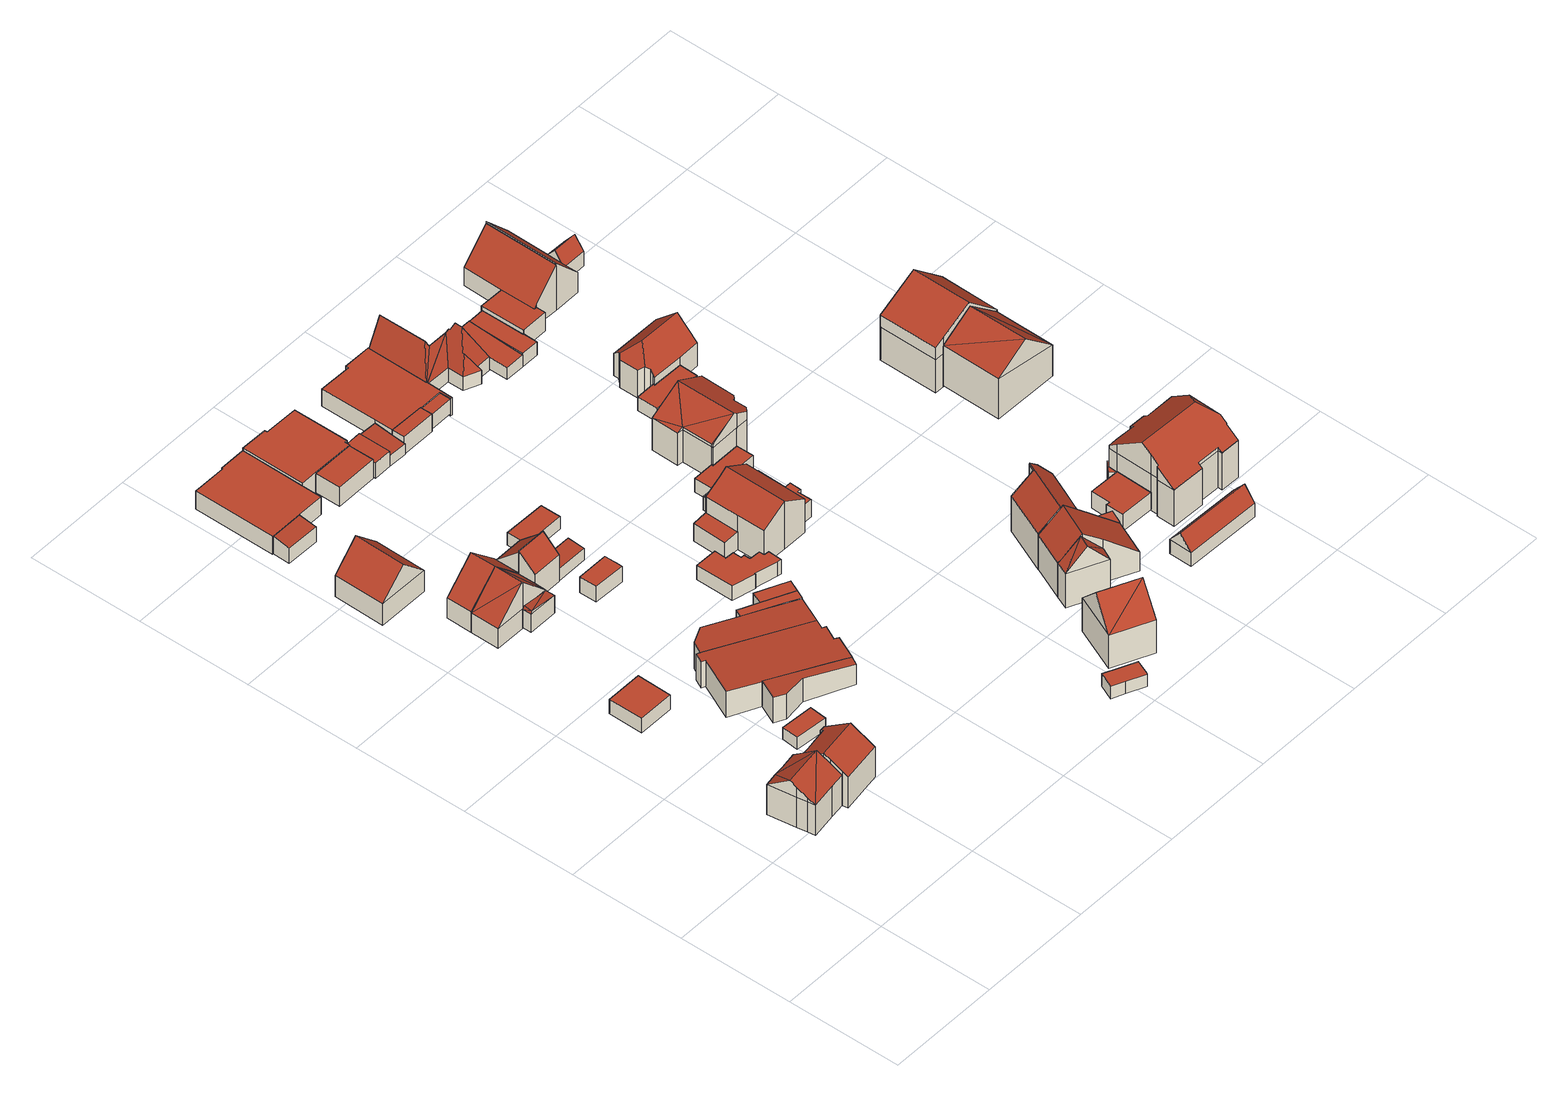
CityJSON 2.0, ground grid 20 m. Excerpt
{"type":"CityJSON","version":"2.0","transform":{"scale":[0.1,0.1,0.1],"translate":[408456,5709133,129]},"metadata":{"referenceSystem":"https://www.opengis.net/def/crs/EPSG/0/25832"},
"CityObjects":{
"building1":{"type":"Building","attributes":{"Gemeindeschluessel":"05978036","Geometrietyp2DReferenz":"3000","function":"31001_1000","roofType":"5000","measuredHeight":8.59},"geometry":[{"type":"MultiSurface","lod":"2","boundaries":[[[0,1,2,3]],[[1,4,5,2]],[[4,6,7,5]],[[6,8,9,7]],[[8,10,11,9]],[[10,12,13,11]],[[12,14,15,13]],[[14,16,17,15]],[[16,18,19,17]],[[18,20,21,19]],[[20,0,3,21]],[[22,23,4,1,0]],[[22,0,24]],[[24,0,20]],[[14,12,10,25,22]],[[22,24,26,27,14]],[[14,27,16]],[[16,27,26,18]],[[18,26,24,20]],[[6,23,22,25,8]],[[8,25,10]],[[4,23,6]],[[3,2,5,7,9,11,13,15,17,19,21]]],"semantics":{"surfaces":[{"type":"WallSurface"},{"type":"RoofSurface"},{"type":"GroundSurface"}],"values":[0,0,0,0,0,0,0,0,0,0,0,1,1,1,1,1,0,0,0,0,0,0,2]}}]},
"building2":{"type":"Building","attributes":{"Gemeindeschluessel":"05978036","Geometrietyp2DReferenz":"3000","function":"31001_1000","roofType":"3100","measuredHeight":8.63},"geometry":[{"type":"MultiSurface","lod":"2","boundaries":[[[28,29,9,11]],[[29,30,31,9]],[[30,6,7,31]],[[6,32,33,7]],[[32,34,35,33]],[[34,36,37,35]],[[36,38,39,37]],[[38,40,41,39]],[[40,42,43,41]],[[42,44,45,43]],[[44,46,47,45]],[[46,28,11,47]],[[42,40,38,36,34,32,6,30]],[[30,29,28,46,44,42]],[[11,9,31,7,33,35,37,39,41,43,45,47]]],"semantics":{"surfaces":[{"type":"WallSurface"},{"type":"RoofSurface"},{"type":"GroundSurface"}],"values":[0,0,0,0,0,0,0,0,0,0,0,0,1,1,2]}}]},
"building3":{"type":"Building","attributes":{"Gemeindeschluessel":"05978036","Geometrietyp2DReferenz":"3000","function":"31001_2460","roofType":"1000","measuredHeight":2.8},"geometry":[{"type":"MultiSurface","lod":"2","boundaries":[[[48,49,50,51]],[[49,52,53,50]],[[52,54,55,53]],[[54,48,51,55]],[[54,52,49,48]],[[51,50,53,55]]],"semantics":{"surfaces":[{"type":"WallSurface"},{"type":"RoofSurface"},{"type":"GroundSurface"}],"values":[0,0,0,0,1,2]}}]},
"building4":{"type":"Building","attributes":{"Gemeindeschluessel":"05978036","Geometrietyp2DReferenz":"3000","function":"31001_2460","roofType":"1000","measuredHeight":2.35},"geometry":[{"type":"MultiSurface","lod":"2","boundaries":[[[56,57,58,59]],[[57,60,61,58]],[[60,62,63,61]],[[62,56,59,63]],[[62,60,57,56]],[[59,58,61,63]]],"semantics":{"surfaces":[{"type":"WallSurface"},{"type":"RoofSurface"},{"type":"GroundSurface"}],"values":[0,0,0,0,1,2]}}]},
"building5":{"type":"Building","attributes":{"Gemeindeschluessel":"05978036","Geometrietyp2DReferenz":"3000","function":"31001_1000","roofType":"3100","measuredHeight":8.78},"geometry":[{"type":"MultiSurface","lod":"2","boundaries":[[[64,65,66,67]],[[65,68,69,66]],[[68,70,71,69]],[[70,64,67,71]],[[68,65,72]],[[64,70,73]],[[65,64,73,72]],[[70,68,72,73]],[[67,66,69,71]]],"semantics":{"surfaces":[{"type":"WallSurface"},{"type":"RoofSurface"},{"type":"GroundSurface"}],"values":[0,0,0,0,0,0,1,1,2]}}]},
"building6":{"type":"Building","attributes":{"Gemeindeschluessel":"05978036","Geometrietyp2DReferenz":"3000","function":"31001_1000","roofType":"3100","measuredHeight":9.05},"geometry":[{"type":"MultiSurface","lod":"2","boundaries":[[[74,75,76,77]],[[75,78,79,76]],[[78,80,81,79]],[[80,82,83,81]],[[82,84,85,83]],[[84,74,77,85]],[[75,74,84,86]],[[86,87,88,75]],[[86,82,87]],[[87,82,80]],[[78,88,87,80]],[[75,88,78]],[[86,84,82]],[[77,76,79,81,83,85]]],"semantics":{"surfaces":[{"type":"WallSurface"},{"type":"RoofSurface"},{"type":"GroundSurface"}],"values":[0,0,0,0,0,0,1,1,1,1,0,0,0,2]}}]},
"building7":{"type":"Building","attributes":{"Gemeindeschluessel":"05978036","Geometrietyp2DReferenz":"3000","function":"31001_1000","roofType":"3100","measuredHeight":9.01},"geometry":[{"type":"MultiSurface","lod":"2","boundaries":[[[89,90,91,83]],[[90,92,93,91]],[[92,94,85,93]],[[94,89,83,85]],[[92,90,95]],[[89,94,86]],[[90,89,86,95]],[[94,92,95,86]],[[83,91,93,85]]],"semantics":{"surfaces":[{"type":"WallSurface"},{"type":"RoofSurface"},{"type":"GroundSurface"}],"values":[0,0,0,0,0,0,1,1,2]}}]},
"building8":{"type":"Building","attributes":{"Gemeindeschluessel":"05978036","Geometrietyp2DReferenz":"3000","function":"31001_1000","roofType":"3100","measuredHeight":4.11},"geometry":[{"type":"MultiSurface","lod":"2","boundaries":[[[96,97,98,99]],[[97,100,101,98]],[[100,102,103,101]],[[102,96,99,103]],[[100,97,104]],[[96,102,105]],[[96,104,97]],[[104,96,105]],[[102,104,105]],[[104,102,100]],[[99,98,101,103]]],"semantics":{"surfaces":[{"type":"WallSurface"},{"type":"RoofSurface"},{"type":"GroundSurface"}],"values":[0,0,0,0,0,0,1,1,1,1,2]}}]},
"building9":{"type":"Building","attributes":{"Gemeindeschluessel":"05978036","Geometrietyp2DReferenz":"3000","function":"31001_2000"},"children":["building9-1","building9-2","building9-3","building9-4","building9-5"]},
"building9-1":{"type":"BuildingPart","attributes":{"roofType":"2100","measuredHeight":5.04},"parents":["building9"],"geometry":[{"type":"MultiSurface","lod":"2","boundaries":[[[106,107,108,109]],[[107,110,111,108]],[[110,112,113,111]],[[112,114,115,113]],[[114,116,117,118,115]],[[114,112,110,107,106,119,116]],[[118,109,108,111,113,115]],[[119,117,116]],[[106,109,118,117,119]]],"semantics":{"surfaces":[{"type":"WallSurface"},{"type":"RoofSurface"},{"type":"GroundSurface"},{"type":"ClosureSurface"}],"values":[0,0,0,0,0,1,2,0,3]}}]},
"building9-2":{"type":"BuildingPart","attributes":{"roofType":"1000","measuredHeight":4.29},"parents":["building9"],"geometry":[{"type":"MultiSurface","lod":"2","boundaries":[[[120,121,122,123]],[[120,124,125,121]],[[124,126,127,125]],[[126,124,120,123]],[[122,121,125,127]],[[123,122,127,126]]],"semantics":{"surfaces":[{"type":"WallSurface"},{"type":"RoofSurface"},{"type":"GroundSurface"},{"type":"ClosureSurface"}],"values":[0,0,0,1,2,3]}}]},
"building9-3":{"type":"BuildingPart","attributes":{"roofType":"2100","measuredHeight":5.13},"parents":["building9"],"geometry":[{"type":"MultiSurface","lod":"2","boundaries":[[[128,129,130,131]],[[129,132,133,130]],[[132,134,135,133]],[[134,136,137,135]],[[136,138,106,109,137]],[[117,139,140,118]],[[139,141,142,140]],[[141,143,144,142]],[[143,145,146,144]],[[145,147,148,146]],[[145,143,141,139,117,119,138,136,134,132,129,128,147]],[[148,131,130,133,135,137,109,118,140,142,144,146]],[[128,131,148,147]],[[119,106,138]],[[118,109,106,119,117]]],"semantics":{"surfaces":[{"type":"WallSurface"},{"type":"RoofSurface"},{"type":"GroundSurface"},{"type":"ClosureSurface"}],"values":[0,0,0,0,0,0,0,0,0,0,1,2,3,0,3]}}]},
"building9-4":{"type":"BuildingPart","attributes":{"roofType":"2100","measuredHeight":5.13},"parents":["building9"],"geometry":[{"type":"MultiSurface","lod":"2","boundaries":[[[149,150,148,147]],[[149,151,152,150]],[[151,153,154,155,152]],[[156,128,131,157]],[[128,156,158,153,151,149,147]],[[148,150,152,155,157,131]],[[158,154,153]],[[156,157,155,154,158]],[[147,148,131,128]]],"semantics":{"surfaces":[{"type":"WallSurface"},{"type":"RoofSurface"},{"type":"GroundSurface"},{"type":"ClosureSurface"}],"values":[0,0,0,0,1,2,0,3,3]}}]},
"building9-5":{"type":"BuildingPart","attributes":{"roofType":"1000","measuredHeight":4.27},"parents":["building9"],"geometry":[{"type":"MultiSurface","lod":"2","boundaries":[[[154,159,160,155]],[[159,123,122,160]],[[126,161,156,157,127]],[[161,126,123,159,154,158]],[[155,160,122,127,157]],[[127,122,123,126]],[[158,156,161]],[[155,157,156,158,154]]],"semantics":{"surfaces":[{"type":"WallSurface"},{"type":"RoofSurface"},{"type":"GroundSurface"},{"type":"ClosureSurface"}],"values":[0,0,0,1,2,3,0,3]}}]},
"building10":{"type":"Building","attributes":{"Gemeindeschluessel":"05978036","Geometrietyp2DReferenz":"3000","function":"31001_1000"},"children":["building10-1","building10-2"]},
"building10-1":{"type":"BuildingPart","attributes":{"roofType":"2100","measuredHeight":3.39},"parents":["building10"],"geometry":[{"type":"MultiSurface","lod":"2","boundaries":[[[162,163,164,165]],[[163,166,167,164]],[[166,168,169,167]],[[166,163,162,168]],[[169,165,164,167]],[[165,169,168,162]]],"semantics":{"surfaces":[{"type":"WallSurface"},{"type":"RoofSurface"},{"type":"GroundSurface"},{"type":"ClosureSurface"}],"values":[0,0,0,1,2,3]}}]},
"building10-2":{"type":"BuildingPart","attributes":{"roofType":"1000","measuredHeight":3.47},"parents":["building10"],"geometry":[{"type":"MultiSurface","lod":"2","boundaries":[[[170,171,172,169,168]],[[171,173,174,172]],[[173,175,176,174]],[[175,177,178,176]],[[177,179,180,178]],[[179,181,182,180]],[[181,183,184,182]],[[183,185,162,165,184]],[[183,181,179,177,175,173,171,170,185]],[[165,169,172,174,176,178,180,182,184]],[[168,162,185,170]],[[168,169,165,162]]],"semantics":{"surfaces":[{"type":"WallSurface"},{"type":"RoofSurface"},{"type":"GroundSurface"},{"type":"ClosureSurface"}],"values":[0,0,0,0,0,0,0,0,1,2,0,3]}}]},
"building11":{"type":"Building","attributes":{"Gemeindeschluessel":"05978036","Geometrietyp2DReferenz":"3000","function":"31001_9998","roofType":"2100","measuredHeight":8.05},"geometry":[{"type":"MultiSurface","lod":"2","boundaries":[[[186,187,188,189]],[[187,190,191,188]],[[190,192,193,191]],[[192,186,189,193]],[[192,190,187,186]],[[189,188,191,193]]],"semantics":{"surfaces":[{"type":"WallSurface"},{"type":"RoofSurface"},{"type":"GroundSurface"}],"values":[0,0,0,0,1,2]}}]},
"building12":{"type":"Building","attributes":{"Gemeindeschluessel":"05978036","Geometrietyp2DReferenz":"3000","function":"31001_9998","roofType":"2100","measuredHeight":7.71},"geometry":[{"type":"MultiSurface","lod":"2","boundaries":[[[194,195,196,193]],[[195,197,198,196]],[[197,199,189,198]],[[199,194,193,189]],[[199,197,195,194]],[[193,196,198,189]]],"semantics":{"surfaces":[{"type":"WallSurface"},{"type":"RoofSurface"},{"type":"GroundSurface"}],"values":[0,0,0,0,1,2]}}]},
"building13":{"type":"Building","attributes":{"Gemeindeschluessel":"05978036","Geometrietyp2DReferenz":"3000","function":"31001_2460","roofType":"9999","measuredHeight":3},"geometry":[{"type":"MultiSurface","lod":"2","boundaries":[[[200,201,202,203,204]],[[204,203,205,206]],[[203,202,207,205]],[[202,201,208,207]],[[201,200,209,208]],[[200,204,206,209]],[[206,205,207,208,209]]],"semantics":{"surfaces":[{"type":"RoofSurface"},{"type":"WallSurface"},{"type":"GroundSurface"}],"values":[0,1,1,1,1,1,2]}}]},
"building14":{"type":"Building","attributes":{"Gemeindeschluessel":"05978036","Geometrietyp2DReferenz":"3000","function":"31001_9998","roofType":"2100","measuredHeight":2.58},"geometry":[{"type":"MultiSurface","lod":"2","boundaries":[[[210,211,212,213]],[[211,214,215,212]],[[214,216,217,215]],[[216,210,213,217]],[[216,214,211,210]],[[213,212,215,217]]],"semantics":{"surfaces":[{"type":"WallSurface"},{"type":"RoofSurface"},{"type":"GroundSurface"}],"values":[0,0,0,0,1,2]}}]},
"building15":{"type":"Building","attributes":{"Gemeindeschluessel":"05978036","Geometrietyp2DReferenz":"3000","function":"31001_2460","roofType":"1000","measuredHeight":2.46},"geometry":[{"type":"MultiSurface","lod":"2","boundaries":[[[218,219,220,221]],[[219,222,223,220]],[[222,224,225,223]],[[224,226,227,225]],[[226,218,221,227]],[[226,224,222,219,218]],[[221,220,223,225,227]]],"semantics":{"surfaces":[{"type":"WallSurface"},{"type":"RoofSurface"},{"type":"GroundSurface"}],"values":[0,0,0,0,0,1,2]}}]},
"building16":{"type":"Building","attributes":{"Gemeindeschluessel":"05978036","Geometrietyp2DReferenz":"3000","function":"31001_1000"},"children":["building16-1","building16-2"]},
"building16-1":{"type":"BuildingPart","attributes":{"roofType":"1000","measuredHeight":3.76},"parents":["building16"],"geometry":[{"type":"MultiSurface","lod":"2","boundaries":[[[228,229,230,231]],[[229,232,233,230]],[[232,234,235,233]],[[234,232,229,228]],[[231,230,233,235]],[[231,235,234,228]]],"semantics":{"surfaces":[{"type":"WallSurface"},{"type":"RoofSurface"},{"type":"GroundSurface"},{"type":"ClosureSurface"}],"values":[0,0,0,1,2,3]}}]},
"building16-2":{"type":"BuildingPart","attributes":{"roofType":"1000","measuredHeight":3.96},"parents":["building16"],"geometry":[{"type":"MultiSurface","lod":"2","boundaries":[[[236,237,238,239]],[[237,240,241,238]],[[240,242,243,241]],[[242,244,245,243]],[[244,246,247,245]],[[246,248,228,231,247]],[[249,250,251,235,234]],[[250,236,239,251]],[[250,249,248,246,244,242,240,237,236]],[[239,238,241,243,245,247,231,235,251]],[[234,228,248,249]],[[234,235,231,228]]],"semantics":{"surfaces":[{"type":"WallSurface"},{"type":"RoofSurface"},{"type":"GroundSurface"},{"type":"ClosureSurface"}],"values":[0,0,0,0,0,0,0,0,1,2,0,3]}}]},
"building17":{"type":"Building","attributes":{"Gemeindeschluessel":"05978036","Geometrietyp2DReferenz":"3000","function":"31001_1310","roofType":"1000","measuredHeight":2.77},"geometry":[{"type":"MultiSurface","lod":"2","boundaries":[[[252,253,254,255]],[[253,256,257,254]],[[256,258,259,257]],[[258,260,261,259]],[[260,262,263,261]],[[262,264,265,263]],[[264,266,267,265]],[[266,268,269,267]],[[268,270,271,269]],[[270,272,273,271]],[[272,274,275,273]],[[274,276,277,275]],[[276,278,279,277]],[[278,280,281,279]],[[280,252,255,281]],[[280,278,276,274,272,270,268,266,264,262,260,258,256,253,252]],[[255,254,257,259,261,263,265,267,269,271,273,275,277,279,281]]],"semantics":{"surfaces":[{"type":"WallSurface"},{"type":"RoofSurface"},{"type":"GroundSurface"}],"values":[0,0,0,0,0,0,0,0,0,0,0,0,0,0,0,1,2]}}]},
"building18":{"type":"Building","attributes":{"Gemeindeschluessel":"05978036","Geometrietyp2DReferenz":"3000","function":"31001_2460","roofType":"1000","measuredHeight":2.4},"geometry":[{"type":"MultiSurface","lod":"2","boundaries":[[[282,283,284,285]],[[283,286,287,284]],[[286,288,289,287]],[[288,290,291,289]],[[290,292,293,291]],[[292,294,295,293]],[[294,282,285,295]],[[294,292,290,288,286,283,282]],[[285,284,287,289,291,293,295]]],"semantics":{"surfaces":[{"type":"WallSurface"},{"type":"RoofSurface"},{"type":"GroundSurface"}],"values":[0,0,0,0,0,0,0,1,2]}}]},
"building19":{"type":"Building","attributes":{"Gemeindeschluessel":"05978036","Geometrietyp2DReferenz":"3000","function":"31001_2460","roofType":"9999","measuredHeight":3},"geometry":[{"type":"MultiSurface","lod":"2","boundaries":[[[296,297,298,299,300,301]],[[301,300,302,303]],[[300,299,304,302]],[[299,298,305,304]],[[298,297,306,305]],[[297,296,307,306]],[[296,301,303,307]],[[303,302,304,305,306,307]]],"semantics":{"surfaces":[{"type":"RoofSurface"},{"type":"WallSurface"},{"type":"GroundSurface"}],"values":[0,1,1,1,1,1,1,2]}}]},
"building20":{"type":"Building","attributes":{"Gemeindeschluessel":"05978036","Geometrietyp2DReferenz":"3000","function":"31001_2460","roofType":"2100","measuredHeight":2.7},"geometry":[{"type":"MultiSurface","lod":"2","boundaries":[[[308,309,304,305]],[[309,310,311,304]],[[310,312,313,311]],[[312,314,315,313]],[[314,316,317,315]],[[316,308,305,317]],[[316,314,312,310,309,308]],[[305,304,311,313,315,317]]],"semantics":{"surfaces":[{"type":"WallSurface"},{"type":"RoofSurface"},{"type":"GroundSurface"}],"values":[0,0,0,0,0,0,1,2]}}]},
"building21":{"type":"Building","attributes":{"Gemeindeschluessel":"05978036","Geometrietyp2DReferenz":"3000","function":"31001_1000","roofType":"3100","measuredHeight":11.25},"geometry":[{"type":"MultiSurface","lod":"2","boundaries":[[[318,319,320,321]],[[319,322,323,320]],[[322,324,325,323]],[[324,318,321,325]],[[322,319,326]],[[318,324,327]],[[319,327,326]],[[327,319,318]],[[324,326,327]],[[326,324,322]],[[321,320,323,325]]],"semantics":{"surfaces":[{"type":"WallSurface"},{"type":"RoofSurface"},{"type":"GroundSurface"}],"values":[0,0,0,0,0,0,1,1,1,1,2]}}]},
"building22":{"type":"Building","attributes":{"Gemeindeschluessel":"05978036","Geometrietyp2DReferenz":"3000","function":"31001_1000"},"children":["building22-1","building22-2","building22-3"]},
"building22-1":{"type":"BuildingPart","attributes":{"roofType":"1000","measuredHeight":3.37},"parents":["building22"],"geometry":[{"type":"MultiSurface","lod":"2","boundaries":[[[328,329,330,331]],[[329,332,333,330]],[[332,334,335,333]],[[336,337,338,339]],[[337,340,341,338]],[[340,342,343,341]],[[342,344,345,343]],[[344,328,331,345]],[[344,342,340,337,336,334,332,329,328]],[[331,330,333,335,339,338,341,343,345]],[[339,335,334,336]]],"semantics":{"surfaces":[{"type":"WallSurface"},{"type":"RoofSurface"},{"type":"GroundSurface"},{"type":"ClosureSurface"}],"values":[0,0,0,0,0,0,0,0,1,2,3]}}]},
"building22-2":{"type":"BuildingPart","attributes":{"roofType":"3100","measuredHeight":9.23},"parents":["building22"],"geometry":[{"type":"MultiSurface","lod":"2","boundaries":[[[346,347,348,349,350]],[[347,351,352,348]],[[351,353,336,339,352]],[[354,355,356,335,334]],[[355,357,358,356]],[[357,359,360,358]],[[359,361,362,363,360]],[[357,355,354,353,351]],[[351,347,346,361,359,357]],[[349,348,352,339,335,356,358,360,363]],[[334,336,353,354]],[[334,335,339,336]],[[350,362,361,346]],[[350,349,363,362]]],"semantics":{"surfaces":[{"type":"WallSurface"},{"type":"RoofSurface"},{"type":"GroundSurface"},{"type":"ClosureSurface"}],"values":[0,0,0,0,0,0,0,1,1,2,0,3,0,3]}}]},
"building22-3":{"type":"BuildingPart","attributes":{"roofType":"1000","measuredHeight":3.31},"parents":["building22"],"geometry":[{"type":"MultiSurface","lod":"2","boundaries":[[[364,365,366,367]],[[365,350,349,366]],[[362,364,367,363]],[[362,350,365,364]],[[367,366,349,363]],[[363,349,350,362]]],"semantics":{"surfaces":[{"type":"WallSurface"},{"type":"RoofSurface"},{"type":"GroundSurface"},{"type":"ClosureSurface"}],"values":[0,0,0,1,2,3]}}]},
"building23":{"type":"Building","attributes":{"Gemeindeschluessel":"05978036","Geometrietyp2DReferenz":"3000","function":"31001_1000"},"children":["building23-1","building23-2"]},
"building23-1":{"type":"BuildingPart","attributes":{"roofType":"1000","measuredHeight":3.38},"parents":["building23"],"geometry":[{"type":"MultiSurface","lod":"2","boundaries":[[[368,369,370,371]],[[369,372,373,370]],[[372,374,375,373]],[[374,376,377,375]],[[374,372,369,368,376]],[[377,371,370,373,375]],[[371,377,376,368]]],"semantics":{"surfaces":[{"type":"WallSurface"},{"type":"RoofSurface"},{"type":"GroundSurface"},{"type":"ClosureSurface"}],"values":[0,0,0,0,1,2,3]}}]},
"building23-2":{"type":"BuildingPart","attributes":{"roofType":"1000","measuredHeight":3.47},"parents":["building23"],"geometry":[{"type":"MultiSurface","lod":"2","boundaries":[[[378,379,377,376]],[[378,380,381,379]],[[380,382,383,381]],[[382,384,385,383]],[[384,386,387,385]],[[386,388,389,387]],[[388,390,391,389]],[[390,392,393,391]],[[392,394,395,393]],[[394,396,397,395]],[[396,369,370,397]],[[369,368,371,370]],[[369,396,394,392,390,388,386,384,382,380,378,376,368]],[[371,377,379,381,383,385,387,389,391,393,395,397,370]],[[376,377,371,368]]],"semantics":{"surfaces":[{"type":"WallSurface"},{"type":"RoofSurface"},{"type":"GroundSurface"},{"type":"ClosureSurface"}],"values":[0,0,0,0,0,0,0,0,0,0,0,0,1,2,3]}}]},
"building24":{"type":"Building","attributes":{"Gemeindeschluessel":"05978036","Geometrietyp2DReferenz":"3000","function":"51009_1610","roofType":"1000","measuredHeight":2.86},"geometry":[{"type":"MultiSurface","lod":"2","boundaries":[[[398,399,400,401]],[[399,402,403,400]],[[402,404,405,403]],[[404,398,401,405]],[[404,402,399,398]],[[401,400,403,405]]],"semantics":{"surfaces":[{"type":"WallSurface"},{"type":"RoofSurface"},{"type":"GroundSurface"}],"values":[0,0,0,0,1,2]}}]},
"building25":{"type":"Building","attributes":{"Gemeindeschluessel":"05978036","Geometrietyp2DReferenz":"3000","function":"31001_2460","roofType":"1000","measuredHeight":2.61},"geometry":[{"type":"MultiSurface","lod":"2","boundaries":[[[406,407,408,348]],[[407,409,410,408]],[[409,411,338,410]],[[411,412,339,338]],[[412,406,348,339]],[[412,411,409,407,406]],[[348,408,410,338,339]]],"semantics":{"surfaces":[{"type":"WallSurface"},{"type":"RoofSurface"},{"type":"GroundSurface"}],"values":[0,0,0,0,0,1,2]}}]},
"building26":{"type":"Building","attributes":{"Gemeindeschluessel":"05978036","Geometrietyp2DReferenz":"3000","function":"31001_2460","roofType":"2100","measuredHeight":2.48},"geometry":[{"type":"MultiSurface","lod":"2","boundaries":[[[413,414,415,416]],[[414,417,418,415]],[[417,419,420,418]],[[419,421,422,420]],[[421,423,424,422]],[[423,413,416,424]],[[423,421,419,417,414,413]],[[416,415,418,420,422,424]]],"semantics":{"surfaces":[{"type":"WallSurface"},{"type":"RoofSurface"},{"type":"GroundSurface"}],"values":[0,0,0,0,0,0,1,2]}}]},
"building27":{"type":"Building","attributes":{"Gemeindeschluessel":"05978036","Geometrietyp2DReferenz":"3000","function":"31001_2460","roofType":"1000","measuredHeight":2.59},"geometry":[{"type":"MultiSurface","lod":"2","boundaries":[[[425,426,427,428]],[[426,429,430,427]],[[429,431,432,430]],[[431,433,434,432]],[[433,435,436,434]],[[435,425,428,436]],[[435,433,431,429,426,425]],[[428,427,430,432,434,436]]],"semantics":{"surfaces":[{"type":"WallSurface"},{"type":"RoofSurface"},{"type":"GroundSurface"}],"values":[0,0,0,0,0,0,1,2]}}]},
"building28":{"type":"Building","attributes":{"Gemeindeschluessel":"05978036","Geometrietyp2DReferenz":"3000","function":"31001_1000"},"children":["building28-1","building28-2"]},
"building28-1":{"type":"BuildingPart","attributes":{"roofType":"3100","measuredHeight":10.89},"parents":["building28"],"geometry":[{"type":"MultiSurface","lod":"2","boundaries":[[[437,438,439,440,441]],[[442,443,444,445]],[[442,446,447,443]],[[446,448,449,447]],[[448,450,451,449]],[[450,437,441,451]],[[446,442,445,452,453,454]],[[454,438,437,450,448,446]],[[441,440,455,444,443,447,449,451]],[[456,439,438,454]],[[455,440,439,457]],[[457,439,456]],[[453,456,454]],[[455,457,445,444]],[[445,457,456,453,452]]],"semantics":{"surfaces":[{"type":"WallSurface"},{"type":"RoofSurface"},{"type":"GroundSurface"},{"type":"ClosureSurface"}],"values":[0,0,0,0,0,0,1,1,2,0,3,3,0,3,3]}}]},
"building28-2":{"type":"BuildingPart","attributes":{"roofType":"3100","measuredHeight":10.6},"parents":["building28"],"geometry":[{"type":"MultiSurface","lod":"2","boundaries":[[[458,445,444,459]],[[439,460,461,440]],[[460,458,459,461]],[[458,460,462]],[[458,453,452,445]],[[453,458,462]],[[462,439,456,453]],[[439,462,460]],[[459,444,455,440,461]],[[440,455,457,439]],[[455,444,445,457]],[[456,439,457]],[[453,456,457,445,452]]],"semantics":{"surfaces":[{"type":"WallSurface"},{"type":"RoofSurface"},{"type":"GroundSurface"},{"type":"ClosureSurface"}],"values":[0,0,0,0,1,1,1,1,2,3,3,3,3]}}]},
"building29":{"type":"Building","attributes":{"Gemeindeschluessel":"05978036","Geometrietyp2DReferenz":"3000","function":"31001_1000","roofType":"5000","measuredHeight":9.63},"geometry":[{"type":"MultiSurface","lod":"2","boundaries":[[[463,464,465,466]],[[464,467,468,465]],[[467,469,470,468]],[[469,471,472,470]],[[471,473,474,472]],[[473,475,476,474]],[[475,477,478,476]],[[477,479,480,478]],[[479,481,482,480]],[[481,483,484,482]],[[483,485,486,484]],[[485,487,488,486]],[[487,489,490,488]],[[489,463,466,490]],[[491,492,493,494,495,496,497,498,499,500,501]],[[502,499,498]],[[467,502,498]],[[502,467,464]],[[499,502,503]],[[503,504,499]],[[485,500,499,504,487]],[[487,504,503,489]],[[489,503,502,463]],[[463,502,464]],[[481,491,501,483]],[[483,501,500,485]],[[469,497,496,471]],[[467,498,497,469]],[[471,496,495,473]],[[473,495,494,475]],[[475,494,493,477]],[[477,493,492,479]],[[479,492,491,481]],[[466,465,468,470,472,474,476,478,480,482,484,486,488,490]]],"semantics":{"surfaces":[{"type":"WallSurface"},{"type":"RoofSurface"},{"type":"GroundSurface"}],"values":[0,0,0,0,0,0,0,0,0,0,0,0,0,0,1,1,1,1,1,1,0,0,0,0,0,0,0,0,0,0,0,0,0,2]}}]},
"building30":{"type":"Building","attributes":{"Gemeindeschluessel":"05978036","Geometrietyp2DReferenz":"3000","function":"31001_1000","roofType":"5000","measuredHeight":8.88},"geometry":[{"type":"MultiSurface","lod":"2","boundaries":[[[505,506,507,508]],[[506,509,510,507]],[[509,511,512,510]],[[511,513,514,512]],[[513,515,516,514]],[[515,517,518,516]],[[517,519,520,518]],[[519,521,522,520]],[[521,523,524,522]],[[523,525,526,524]],[[525,527,528,526]],[[527,529,530,528]],[[529,505,508,530]],[[531,532,533,534,535,536,537,529,527]],[[531,527,525]],[[532,531,525,523]],[[533,532,523,521]],[[534,533,521,519]],[[535,534,519,517]],[[536,535,517,515]],[[538,537,536,515,513]],[[539,540,538,513,511]],[[539,511,509]],[[540,539,509,506]],[[506,538,540]],[[506,537,538]],[[505,537,506]],[[537,505,529]],[[508,507,510,512,514,516,518,520,522,524,526,528,530]]],"semantics":{"surfaces":[{"type":"WallSurface"},{"type":"RoofSurface"},{"type":"GroundSurface"}],"values":[0,0,0,0,0,0,0,0,0,0,0,0,0,1,1,1,1,1,1,1,1,1,0,1,1,1,1,1,2]}}]},
"building31":{"type":"Building","attributes":{"Gemeindeschluessel":"05978036","Geometrietyp2DReferenz":"3000","function":"31001_1000"},"children":["building31-1","building31-2"]},
"building31-1":{"type":"BuildingPart","attributes":{"roofType":"1000","measuredHeight":4.04},"parents":["building31"],"geometry":[{"type":"MultiSurface","lod":"2","boundaries":[[[541,542,543,544]],[[542,545,546,543]],[[547,548,549,550]],[[548,551,552,549]],[[551,553,554,552]],[[553,555,556,554]],[[555,557,558,556]],[[557,541,544,558]],[[557,555,553,551,548,547,545,542,541]],[[544,543,546,550,549,552,554,556,558]],[[550,546,545,547]]],"semantics":{"surfaces":[{"type":"WallSurface"},{"type":"RoofSurface"},{"type":"GroundSurface"},{"type":"ClosureSurface"}],"values":[0,0,0,0,0,0,0,0,1,2,3]}}]},
"building31-2":{"type":"BuildingPart","attributes":{"roofType":"3100","measuredHeight":10.77},"parents":["building31"],"geometry":[{"type":"MultiSurface","lod":"2","boundaries":[[[559,560,561,546,545]],[[560,562,563,561]],[[562,564,565,563]],[[564,566,567,565]],[[566,568,569,567]],[[568,570,571,569]],[[570,572,573,571]],[[572,574,575,573]],[[574,576,547,550,575]],[[570,568,566,564,562,560]],[[560,559,576,574,572,570]],[[550,546,561,563,565,567,569,571,573,575]],[[545,547,576,559]],[[545,546,550,547]]],"semantics":{"surfaces":[{"type":"WallSurface"},{"type":"RoofSurface"},{"type":"GroundSurface"},{"type":"ClosureSurface"}],"values":[0,0,0,0,0,0,0,0,0,1,1,2,0,3]}}]},
"building32":{"type":"Building","attributes":{"Gemeindeschluessel":"05978036","Geometrietyp2DReferenz":"3000","function":"31001_2460","roofType":"2100","measuredHeight":2.79},"geometry":[{"type":"MultiSurface","lod":"2","boundaries":[[[577,578,579,580]],[[578,521,581,579]],[[521,582,583,581]],[[582,584,585,583]],[[584,586,587,585]],[[586,588,589,587]],[[588,577,580,589]],[[588,586,584,582,521,578,577]],[[580,579,581,583,585,587,589]]],"semantics":{"surfaces":[{"type":"WallSurface"},{"type":"RoofSurface"},{"type":"GroundSurface"}],"values":[0,0,0,0,0,0,0,1,2]}}]},
"building33":{"type":"Building","attributes":{"Gemeindeschluessel":"05978036","Geometrietyp2DReferenz":"3000","function":"31001_2460","roofType":"1000","measuredHeight":2.71},"geometry":[{"type":"MultiSurface","lod":"2","boundaries":[[[590,591,592,593]],[[591,594,595,592]],[[594,596,597,595]],[[596,598,599,597]],[[598,600,601,599]],[[600,602,603,601]],[[602,590,593,603]],[[602,600,598,596,594,591,590]],[[593,592,595,597,599,601,603]]],"semantics":{"surfaces":[{"type":"WallSurface"},{"type":"RoofSurface"},{"type":"GroundSurface"}],"values":[0,0,0,0,0,0,0,1,2]}}]},
"building34":{"type":"Building","attributes":{"Gemeindeschluessel":"05978036","Geometrietyp2DReferenz":"3000","function":"31001_2460","roofType":"1000","measuredHeight":2.74},"geometry":[{"type":"MultiSurface","lod":"2","boundaries":[[[604,605,606,607]],[[605,608,609,606]],[[608,610,611,609]],[[610,612,613,611]],[[612,614,615,613]],[[614,604,607,615]],[[614,612,610,608,605,604]],[[607,606,609,611,613,615]]],"semantics":{"surfaces":[{"type":"WallSurface"},{"type":"RoofSurface"},{"type":"GroundSurface"}],"values":[0,0,0,0,0,0,1,2]}}]},
"building35":{"type":"Building","attributes":{"Gemeindeschluessel":"05978036","Geometrietyp2DReferenz":"3000","function":"31001_2460","roofType":"1000","measuredHeight":2.6},"geometry":[{"type":"MultiSurface","lod":"2","boundaries":[[[616,617,589,580]],[[617,618,587,589]],[[618,619,585,587]],[[619,620,621,585]],[[620,622,623,621]],[[622,624,625,623]],[[624,626,627,625]],[[626,616,580,627]],[[626,624,622,620,619,618,617,616]],[[580,589,587,585,621,623,625,627]]],"semantics":{"surfaces":[{"type":"WallSurface"},{"type":"RoofSurface"},{"type":"GroundSurface"}],"values":[0,0,0,0,0,0,0,0,1,2]}}]},
"building36":{"type":"Building","attributes":{"Gemeindeschluessel":"05978036","Geometrietyp2DReferenz":"3000","function":"31001_2460","roofType":"3100","measuredHeight":5.19},"geometry":[{"type":"MultiSurface","lod":"2","boundaries":[[[628,629,630,631]],[[629,632,633,630]],[[632,634,635,633]],[[634,628,631,635]],[[632,629,636]],[[628,634,637]],[[629,628,637,636]],[[634,632,636,637]],[[631,630,633,635]]],"semantics":{"surfaces":[{"type":"WallSurface"},{"type":"RoofSurface"},{"type":"GroundSurface"}],"values":[0,0,0,0,0,0,1,1,2]}}]},
"building37":{"type":"Building","attributes":{"Gemeindeschluessel":"05978036","Geometrietyp2DReferenz":"3000","function":"31001_2000","roofType":"1000","measuredHeight":3.23},"geometry":[{"type":"MultiSurface","lod":"2","boundaries":[[[638,639,640,641]],[[639,642,643,640]],[[642,644,645,643]],[[644,646,647,645]],[[646,648,649,647]],[[648,638,641,649]],[[648,646,644,642,639,638]],[[641,640,643,645,647,649]]],"semantics":{"surfaces":[{"type":"WallSurface"},{"type":"RoofSurface"},{"type":"GroundSurface"}],"values":[0,0,0,0,0,0,1,2]}}]},
"building38":{"type":"Building","attributes":{"Gemeindeschluessel":"05978036","Geometrietyp2DReferenz":"3000","function":"31001_1000","roofType":"9999","measuredHeight":8.09},"geometry":[{"type":"MultiSurface","lod":"2","boundaries":[[[650,651,652,653]],[[651,654,655,652]],[[654,656,657,655]],[[656,658,659,657]],[[658,660,661,659]],[[660,662,663,661]],[[662,664,665,663]],[[664,666,667,665]],[[666,668,669,667]],[[668,670,671,669]],[[670,672,673,671]],[[672,674,675,673]],[[674,650,653,675]],[[670,668,666,664,676]],[[664,662,660,658,656,654,651,676]],[[651,650,674,672,670,676]],[[653,652,655,657,659,661,663,665,667,669,671,673,675]]],"semantics":{"surfaces":[{"type":"WallSurface"},{"type":"RoofSurface"},{"type":"GroundSurface"}],"values":[0,0,0,0,0,0,0,0,0,0,0,0,0,1,1,1,2]}}]},
"building39":{"type":"Building","attributes":{"Gemeindeschluessel":"05978036","Geometrietyp2DReferenz":"3000","function":"31001_1000"},"children":["building39-1","building39-2"]},
"building39-1":{"type":"BuildingPart","attributes":{"roofType":"1000","measuredHeight":3.6},"parents":["building39"],"geometry":[{"type":"MultiSurface","lod":"2","boundaries":[[[677,678,679,680]],[[681,682,683,684]],[[682,685,686,683]],[[685,687,688,686]],[[687,689,690,688]],[[689,677,680,690]],[[689,687,685,682,681,691,678,677]],[[680,679,692,684,683,686,688,690]],[[692,679,678,691]],[[684,692,691,681]]],"semantics":{"surfaces":[{"type":"WallSurface"},{"type":"RoofSurface"},{"type":"GroundSurface"},{"type":"ClosureSurface"}],"values":[0,0,0,0,0,0,1,2,3,3]}}]},
"building39-2":{"type":"BuildingPart","attributes":{"roofType":"2100","measuredHeight":8.95},"parents":["building39"],"geometry":[{"type":"MultiSurface","lod":"2","boundaries":[[[693,694,679,678]],[[693,695,696,694]],[[695,697,698,696]],[[697,699,681,684,698]],[[699,697,695,693,678,691]],[[692,679,694,696,698,684]],[[678,679,692,691]],[[691,681,699]],[[691,692,684,681]]],"semantics":{"surfaces":[{"type":"WallSurface"},{"type":"RoofSurface"},{"type":"GroundSurface"},{"type":"ClosureSurface"}],"values":[0,0,0,0,1,2,3,0,3]}}]},
"building40":{"type":"Building","attributes":{"Gemeindeschluessel":"05978036","Geometrietyp2DReferenz":"3000","function":"31001_1100"},"children":["building40-1","building40-2"]},
"building40-1":{"type":"BuildingPart","attributes":{"roofType":"5000","measuredHeight":12.17},"parents":["building40"],"geometry":[{"type":"MultiSurface","lod":"2","boundaries":[[[700,701,702,703]],[[701,704,705,702]],[[704,706,707,705]],[[706,708,709,707]],[[708,710,711,709]],[[710,712,713,711]],[[712,714,715,713]],[[714,716,717,718,715]],[[719,720,721,722,723]],[[720,724,725,721]],[[724,726,727,725]],[[726,728,729,727]],[[728,730,731,729]],[[730,732,733,731]],[[732,734,735,733]],[[734,736,737,735]],[[736,738,739,737]],[[738,740,741,739]],[[740,700,703,741]],[[742,743,744]],[[745,746,726,724,747,748,749,750,751,743,742]],[[752,753,754,755,756,757,744,743,751,758,759,760,761,762]],[[704,752,762,706]],[[706,762,761,708]],[[708,761,760,710]],[[710,760,759,712]],[[712,759,758,714]],[[714,758,751,750,716]],[[734,744,757,736]],[[736,757,756,738]],[[738,756,755,740]],[[740,755,754,700]],[[700,754,753,701]],[[701,753,752,704]],[[763,749,748,719]],[[716,750,749,763]],[[719,748,747,720]],[[720,747,724]],[[728,746,745,730]],[[726,746,728]],[[730,745,742,732]],[[732,742,744,734]],[[703,702,705,707,709,711,713,715,718,764,722,721,725,727,729,731,733,735,737,739,741]],[[765,717,716,763]],[[765,764,718,717]],[[723,765,763,719]],[[723,722,764,765]]],"semantics":{"surfaces":[{"type":"WallSurface"},{"type":"RoofSurface"},{"type":"GroundSurface"},{"type":"ClosureSurface"}],"values":[0,0,0,0,0,0,0,0,0,0,0,0,0,0,0,0,0,0,0,1,1,1,0,0,0,0,0,0,0,0,0,0,0,0,0,0,0,0,0,0,0,0,2,0,3,0,3]}}]},
"building40-2":{"type":"BuildingPart","attributes":{"roofType":"1000","measuredHeight":3.4},"parents":["building40"],"geometry":[{"type":"MultiSurface","lod":"2","boundaries":[[[766,723,722,767]],[[717,768,769,718]],[[768,766,767,769]],[[768,717,765,723,766]],[[767,722,764,718,769]],[[764,722,723,765]],[[718,764,765,717]]],"semantics":{"surfaces":[{"type":"WallSurface"},{"type":"RoofSurface"},{"type":"GroundSurface"},{"type":"ClosureSurface"}],"values":[0,0,0,1,2,3,3]}}]},
"building41":{"type":"Building","attributes":{"Gemeindeschluessel":"05978036","Geometrietyp2DReferenz":"3000","function":"31001_1000","roofType":"2100","measuredHeight":9.17},"geometry":[{"type":"MultiSurface","lod":"2","boundaries":[[[770,771,698,772]],[[771,773,696,698]],[[773,774,775,696]],[[774,776,777,775]],[[776,778,779,777]],[[778,770,772,779]],[[778,776,774,773,771,770]],[[772,698,696,775,777,779]]],"semantics":{"surfaces":[{"type":"WallSurface"},{"type":"RoofSurface"},{"type":"GroundSurface"}],"values":[0,0,0,0,0,0,1,2]}}]},
"building42":{"type":"Building","attributes":{"Gemeindeschluessel":"05978036","Geometrietyp2DReferenz":"3000","function":"31001_9998","roofType":"3100","measuredHeight":5.13},"geometry":[{"type":"MultiSurface","lod":"2","boundaries":[[[780,781,782,783]],[[781,784,785,782]],[[784,786,787,785]],[[786,780,783,787]],[[784,781,788]],[[780,786,789]],[[781,780,789,788]],[[786,784,788,789]],[[783,782,785,787]]],"semantics":{"surfaces":[{"type":"WallSurface"},{"type":"RoofSurface"},{"type":"GroundSurface"}],"values":[0,0,0,0,0,0,1,1,2]}}]},
"building43":{"type":"Building","attributes":{"Gemeindeschluessel":"05978036","Geometrietyp2DReferenz":"3000","function":"31001_1000","roofType":"3100","measuredHeight":11.43},"geometry":[{"type":"MultiSurface","lod":"2","boundaries":[[[790,791,792,793]],[[791,794,795,792]],[[794,796,797,795]],[[796,790,793,797]],[[794,791,798]],[[790,796,799]],[[799,791,790]],[[791,799,798]],[[796,798,799]],[[798,796,794]],[[793,792,795,797]]],"semantics":{"surfaces":[{"type":"WallSurface"},{"type":"RoofSurface"},{"type":"GroundSurface"}],"values":[0,0,0,0,0,0,1,1,1,1,2]}}]},
"building44":{"type":"Building","attributes":{"Gemeindeschluessel":"05978036","Geometrietyp2DReferenz":"3000","function":"31001_1000","roofType":"5000","measuredHeight":12.56},"geometry":[{"type":"MultiSurface","lod":"2","boundaries":[[[800,801,802,803]],[[801,804,805,802]],[[804,806,807,805]],[[806,808,809,807]],[[808,810,811,809]],[[810,800,803,811]],[[801,812,813,814,804]],[[815,816,817,813,812]],[[808,817,816,810]],[[806,814,813,817,808]],[[810,816,815,800]],[[800,815,812,801]],[[804,814,806]],[[803,802,805,807,809,811]]],"semantics":{"surfaces":[{"type":"WallSurface"},{"type":"RoofSurface"},{"type":"GroundSurface"}],"values":[0,0,0,0,0,0,1,1,0,0,0,0,0,2]}}]}
},
"vertices":[
[71,255,95],[89,257,95],[89,257,36],[71,255,36],[119,262,95],[119,262,36],[121,251,95],[121,251,36],[129,201,95],[129,201,36],[131,182,95],[131,182,36],[105,178,95],[105,178,36],[60,171,95],[60,171,36],[58,184,95],[58,184,36],[55,202,95],[55,202,36],[48,251,95],[48,251,36],[125,224,122],[121,251,102],[54,213,122],[129,201,107],[55,202,115],[58,184,103],
[131,182,102],[129,201,115],[127,212,122],[127,212,36],[142,254,95],[142,254,36],[160,257,95],[160,257,36],[184,261,95],[184,261,36],[183,266,92],[183,266,36],[193,267,92],[193,267,36],[199,223,122],[199,223,36],[205,183,95],[205,183,36],[133,172,95],[133,172,36],
[70,560,54],[133,560,54],[133,560,26],[70,560,26],[132,500,54],[132,500,26],[69,500,54],[69,500,26],
[238,330,57],[235,300,57],[235,300,34],[238,330,34],[179,305,57],[179,305,34],[182,334,57],[182,334,34],
[100,1016,58],[99,926,58],[99,926,16],[100,1016,16],[9,927,58],[9,927,16],[10,1016,58],[10,1016,16],[54,926,103],[55,1016,103],
[180,790,57],[180,770,57],[180,770,19],[180,790,19],[129,770,57],[129,770,19],[76,770,57],[76,770,19],[76,820,57],[76,820,19],[180,820,57],[180,820,19],[128,820,110],[128,770,110],[129,770,109],
[76,820,59],[76,865,59],[76,865,19],[180,866,59],[180,866,19],[180,820,59],[128,865,110],
[180,770,56],[180,754,56],[180,754,21],[180,770,21],[129,754,56],[129,754,21],[129,770,56],[129,770,21],[131,754,62],[131,770,62],
[344,343,69],[337,329,69],[337,329,30],[344,343,30],[261,364,76],[261,364,30],[220,359,79],[220,359,30],[201,368,80],[201,368,30],[217,402,80],[217,402,78],[217,402,30],[314,357,72],
[351,531,73],[351,531,30],[342,512,30],[342,512,73],[404,507,73],[404,507,30],[395,487,73],[395,487,30],
[368,428,71],[361,413,71],[361,413,30],[368,428,30],[367,410,71],[367,410,30],[355,386,71],[355,386,30],[362,382,70],[362,382,30],[344,343,70],[167,426,81],[167,426,30],[197,489,81],[197,489,30],[190,492,81],[190,492,30],[198,508,81],[198,508,30],[204,505,81],[204,505,30],
[214,525,81],[214,525,30],[244,539,80],[244,539,30],[302,512,76],[302,512,73],[302,512,30],[388,472,71],[388,472,30],[368,482,73],
[309,527,73],[309,527,30],[388,472,73],
[84,1144,42],[84,1113,38],[84,1113,8],[84,1144,8],[26,1114,38],[26,1114,8],[27,1144,42],[27,1144,8],
[27,1144,43],[25,1144,43],[25,1144,8],[26,1287,43],[26,1287,8],[85,1287,43],[85,1287,8],[85,1289,43],[85,1289,8],[132,1289,43],[132,1289,8],[131,1178,43],[131,1178,8],[131,1144,43],[131,1144,8],[84,1144,43],
[233,820,102],[233,790,74],[233,790,22],[233,820,22],[180,790,74],[180,790,22],[180,820,102],[180,820,22],
[180,820,99],[180,862,58],[180,862,22],[233,862,58],[233,862,22],[233,820,99],
[288,752,54],[233,752,54],[233,722,54],[288,720,54],[288,726,54],[288,720,24],[288,726,24],[233,722,24],[233,752,24],[288,752,24],
[233,790,46],[233,820,48],[233,820,23],[233,790,23],[288,820,48],[288,820,23],[288,790,46],[288,790,23],
[244,859,44],[244,895,44],[244,895,20],[244,859,20],[264,895,44],[264,895,20],[317,894,44],[317,894,20],[317,859,44],[317,859,20],
[234,1178,46],[234,1134,46],[234,1134,9],[234,1178,9],[160,1134,46],[160,1134,9],[160,1178,46],[160,1178,9],
[132,1289,48],[179,1288,48],[179,1288,9],[132,1289,9],[179,1284,48],[179,1284,9],[238,1283,48],[238,1283,9],[238,1186,48],[238,1186,9],[234,1186,48],[234,1186,9],[234,1178,48],[160,1178,48],[131,1178,48],[131,1178,9],
[415,602,56],[415,591,56],[415,591,28],[415,602,28],[434,590,56],[434,590,28],[434,581,56],[434,581,28],[443,580,56],[443,580,28],[442,556,56],[442,556,28],[435,557,56],[435,557,28],[396,566,56],[396,566,28],[396,565,56],[396,565,28],[356,574,56],[356,574,28],[356,640,56],[356,640,28],[395,639,56],[395,639,28],[394,618,56],[394,618,28],[409,617,56],[409,617,28],[409,602,56],[409,602,28],
[593,8,60],[563,22,60],[563,22,36],[593,8,36],[541,31,60],[541,31,36],[553,58,60],[553,58,36],[577,47,60],[577,47,36],[605,34,60],[605,34,36],[595,10,60],[595,10,36],
[234,1134,42],[234,1130,42],[265,1130,42],[265,1186,42],[238,1186,42],[234,1186,42],[238,1186,12],[234,1186,12],[265,1186,12],[265,1130,12],[234,1130,12],[234,1134,12],
[265,1130,33],[265,1186,39],[298,1185,39],[298,1185,12],[298,1153,35],[298,1153,12],[298,1131,33],[298,1131,12],[298,1129,33],[298,1129,12],
[623,153,98],[690,122,98],[690,122,33],[623,153,33],[656,44,98],[656,44,33],[589,75,98],[589,75,33],[673,83,145],[606,114,145],
[566,625,59],[560,625,59],[560,625,25],[566,625,25],[560,600,59],[560,600,25],[530,601,59],[530,601,25],[531,696,59],[556,696,59],[556,696,25],[531,696,25],[557,696,59],[557,696,25],[556,645,59],[556,645,25],[567,645,59],[567,645,25],
[444,697,91],[472,696,108],[472,696,25],[444,697,25],[444,697,59],[487,696,118],[487,696,25],[531,696,91],[530,601,91],[530,587,91],[530,587,25],[486,587,118],[486,587,25],[443,588,91],[443,588,25],[443,637,91],[443,637,59],[443,637,25],
[414,637,59],[416,696,59],[416,696,25],[414,637,25],
[359,1152,45],[359,1151,45],[359,1151,11],[359,1152,11],[359,1131,45],[359,1131,11],[298,1131,45],[298,1131,11],[298,1153,45],[298,1153,11],
[298,1185,45],[298,1185,11],[298,1283,45],[298,1283,11],[355,1282,45],[355,1282,11],[355,1287,45],[355,1287,11],[404,1287,45],[404,1287,11],[403,1179,45],[403,1179,11],[404,1179,45],[404,1179,11],[403,1131,45],[403,1131,11],[400,1131,45],[400,1131,11],[400,1151,45],[400,1151,11],
[359,1151,44],[400,1151,44],[400,1151,16],[359,1151,16],[400,1131,44],[400,1131,16],[359,1131,44],[359,1131,16],
[472,696,51],[473,726,51],[473,726,25],[557,726,51],[557,726,25],[556,696,51],[531,696,51],
[649,141,57],[662,168,53],[662,168,32],[649,141,32],[725,140,53],[725,140,32],[711,110,57],[711,110,32],[689,120,57],[689,120,32],[690,122,57],[690,122,32],
[493,726,51],[493,759,51],[493,759,25],[493,726,25],[530,759,51],[530,759,25],[530,756,51],[530,756,25],[582,756,51],[582,756,25],[582,726,51],[582,726,25],
[770,171,68],[719,195,115],[719,195,98],[719,195,31],[770,171,31],[681,283,98],[681,283,31],[655,225,31],[655,225,98],[717,267,140],[717,267,31],[752,251,109],[752,251,31],[797,230,68],[797,230,31],[660,222,104],[687,210,137],[690,208,140],[690,208,31],[690,208,133],[690,208,98],
[645,202,98],[645,202,31],[708,173,98],[708,173,31],[677,188,137],
[530,812,86],[520,813,86],[520,813,23],[530,812,23],[521,861,86],[521,861,23],[582,860,86],[582,860,23],[628,860,86],[628,860,23],[628,857,86],[628,857,23],[627,800,86],[627,800,23],[617,790,86],[617,790,23],[614,790,86],[614,790,23],[614,766,86],[614,766,23],[604,756,86],[604,756,23],[582,756,86],[582,756,23],[530,756,86],[530,756,23],[530,759,86],[530,759,23],[614,766,97],[614,790,97],[617,790,96],[627,800,90],[628,857,90],[628,860,90],[582,860,116],[577,860,119],[576,756,119],[582,756,115],[604,756,103],[530,812,92],[530,759,92],[530,756,92],
[404,1179,39],[403,1179,39],[403,1179,12],[404,1179,12],[404,1287,39],[404,1287,12],[452,1286,39],[452,1286,12],[452,1218,39],[452,1218,12],[495,1217,39],[495,1217,12],[495,1215,39],[495,1215,12],[505,1215,39],[505,1215,12],[505,1148,39],[505,1148,12],[477,1148,39],[477,1148,12],[477,1139,39],[477,1139,12],[450,1150,39],[450,1150,12],[450,1178,39],[450,1178,12],[463,1159,69],[463,1162,69],[477,1176,101],[477,1188,101],[472,1193,89],[472,1195,89],[469,1198,82],[432,1198,83],[428,1286,92],[428,1203,93],
[797,230,70],[752,251,70],[752,251,30],[797,230,30],[745,254,70],[745,254,30],[770,307,70],[776,304,70],[776,304,30],[770,307,30],[761,272,70],[761,272,30],[775,265,70],[775,265,30],[776,267,70],[776,267,30],[808,253,70],[808,253,30],
[745,254,100],[713,268,137],[713,268,30],[681,283,100],[681,283,30],[716,362,99],[716,362,30],[747,348,135],[747,348,30],[753,360,135],[753,360,30],[754,360,137],[754,360,30],[770,360,122],[770,360,30],[788,347,99],[788,347,30],[770,307,99],
[539,1115,38],[505,1115,38],[505,1115,15],[539,1115,15],[505,1148,15],[505,1215,42],[505,1215,15],[540,1215,42],[540,1215,15],[540,1212,42],[540,1212,15],[539,1142,39],[539,1142,15],
[628,857,51],[628,860,51],[628,860,24],[628,857,24],[582,860,51],[582,860,24],[582,892,51],[582,892,24],[642,891,51],[642,891,24],[642,863,51],[642,863,24],[631,857,51],[631,857,24],
[569,892,50],[569,928,50],[569,928,23],[569,892,23],[603,928,50],[603,928,23],[603,925,50],[603,925,23],[657,924,50],[657,924,23],[656,892,50],[656,892,23],
[539,1115,41],[539,1142,41],[540,1212,41],[540,1215,41],[569,1215,41],[569,1215,15],[569,1139,41],[569,1139,15],[570,1139,41],[570,1139,15],[570,1115,41],[570,1115,15],
[820,157,64],[955,153,64],[955,153,37],[820,157,37],[954,113,64],[954,113,37],[819,117,64],[819,117,37],[955,133,89],[819,137,89],
[816,241,64],[817,272,64],[817,272,31],[816,241,31],[823,271,64],[823,271,31],[824,305,64],[824,305,31],[878,303,64],[878,303,31],[876,239,64],[876,239,31],
[696,1001,63],[696,962,101],[696,962,20],[696,1001,20],[695,924,65],[695,924,20],[657,924,65],[657,924,20],[603,925,65],[603,925,20],[603,928,68],[603,928,20],[604,934,74],[604,934,20],[598,940,80],[598,940,20],[591,947,74],[591,947,20],[591,980,74],[591,980,20],[597,985,79],[597,985,20],[604,993,71],[604,993,20],[604,1002,63],[604,1002,20],[620,963,101],
[569,1217,49],[612,1216,49],[612,1216,13],[569,1217,13],[617,1155,49],[617,1139,49],[617,1139,13],[617,1155,13],[570,1139,49],[570,1139,13],[569,1139,49],[569,1139,13],[569,1215,49],[569,1215,13],[612,1155,49],[612,1155,13],
[613,1286,49],[613,1286,13],[660,1285,102],[660,1285,13],[659,1154,102],[659,1154,13],[617,1155,55],
[973,189,100],[973,197,100],[973,197,29],[973,189,29],[931,198,100],[931,198,29],[931,191,100],[931,191,29],[872,193,100],[872,193,29],[873,225,100],[873,225,29],[876,225,100],[876,225,29],[876,239,100],[876,239,29],[878,303,100],[878,303,63],[878,303,29],[895,319,100],[931,317,100],[931,317,29],[895,319,29],[895,319,63],[931,324,100],[931,324,29],[960,323,100],[960,323,29],[960,316,100],[960,316,29],[1012,315,100],[1012,315,29],[1011,282,100],[1011,282,29],[1009,223,100],[1009,223,29],[1009,211,100],[1009,211,29],[1008,211,100],[1008,211,29],[1007,188,100],[1007,188,29],[1011,282,129],[988,252,151],[1009,223,129],[1012,315,105],[960,316,105],[931,317,105],[895,319,105],[879,319,105],[878,303,117],[877,256,151],[931,198,107],[973,197,107],[973,189,101],[1007,188,101],[1008,211,119],[1009,211,119],[876,239,138],[876,225,126],[873,225,126],[872,193,101],[931,191,101],[879,319,100],[879,319,29],[879,319,63],
[886,328,63],[886,328,29],[870,312,63],[870,312,29],
[706,1154,52],[659,1154,105],[706,1154,13],[660,1285,105],[708,1285,52],[708,1285,13],[707,1215,52],[707,1215,13],[706,1180,52],[706,1180,13],
[707,1215,45],[751,1214,45],[751,1214,16],[707,1215,16],[750,1180,45],[750,1180,16],[706,1180,45],[706,1180,16],[750,1197,68],[707,1197,68],
[998,627,88],[996,522,89],[996,522,28],[998,627,28],[881,524,106],[881,524,28],[882,628,106],[882,628,28],[939,523,142],[940,627,142],
[867,731,90],[1001,730,90],[1001,730,25],[867,731,25],[1000,627,90],[1000,627,25],[998,627,90],[998,627,25],[882,628,90],[882,628,25],[866,628,90],[866,628,25],[939,730,150],[938,627,150],[998,627,92],[867,731,113],[866,628,113],[882,628,121]
]}
